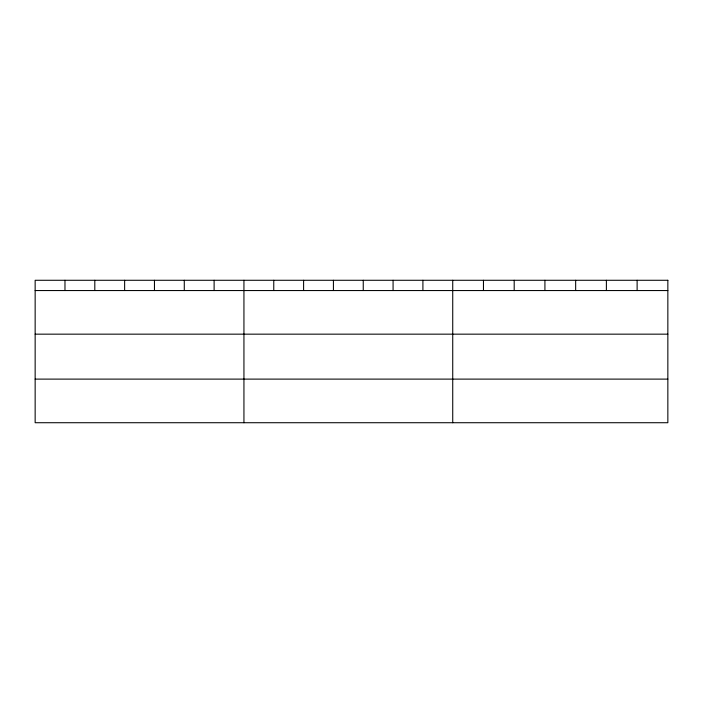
<?xml version="1.0" encoding="UTF-8"?>
<svg xmlns="http://www.w3.org/2000/svg" width="703" height="703" viewBox="0 0 703 703"><rect width="100%" height="100%" fill="white"/><g stroke="black" fill="none" stroke-linecap="round" stroke-linejoin="round"><path stroke-width="1.05" d="M35.15 290.55L667.85 290.55M35.15 334.162L667.85 334.162M35.15 379.11L667.85 379.11M637.12 280.277L637.12 290.55M606.39 280.277L606.39 290.55M575.66 280.277L575.66 290.55M544.922 280.277L544.922 290.55M514.192 280.277L514.192 290.55M483.462 280.277L483.462 290.55M452.732 280.277L452.732 422.723M422.907 280.277L422.907 290.55M393.074 280.277L393.074 290.55M363.249 280.277L363.249 290.55M333.424 280.277L333.424 290.55M303.599 280.277L303.599 290.55M273.766 280.277L273.766 290.55M243.941 280.277L243.941 422.723M214.116 280.277L214.116 290.55M184.283 280.277L184.283 290.55M154.458 280.277L154.458 290.55M124.633 280.277L124.633 290.55M94.808 280.277L94.808 290.55M64.975 280.277L64.975 290.55M667.85 280.277L35.15 280.277L35.15 422.723L667.85 422.723L667.85 280.277"/></g></svg>
